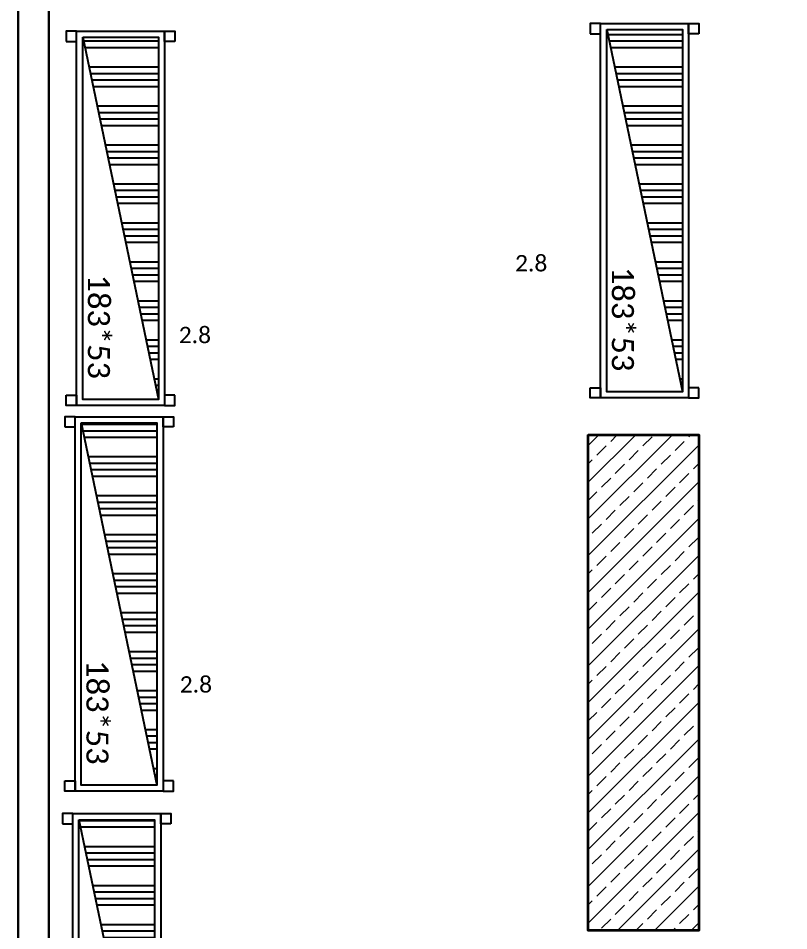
# Model space of a CAD drawing. Header units: millimetres. Extents: x -10496 to -5455, y -188 to 7293.
# Drawn here: x -8324.3 to -7948, y 5104.1 to 5550.1 of the extents above; entities that cross this region are included whole.
import ezdxf

# ---------------------------------------------------------------- set-up
doc = ezdxf.new("R2010")
doc.units = ezdxf.units.MM
for name, color, linetype, lineweight in [('00 KOLON TARARMA', 43, 'Continuous', 13), ('00 TEFRİŞ', 252, 'Continuous', 13), ('GJC_duvar', 10, 'Continuous', 30), ('GJC_kolon', 87, 'Continuous', 35), ('GJC_ölçüler', 253, 'Continuous', 5)]:
    doc.layers.add(name, color=color, linetype=linetype, lineweight=lineweight)
for name, color, linetype in [('GJC ALAN', 2, 'Continuous'), ('Kıtc-008 Rakam', 1, 'Continuous'), ('Kıtc-041 İstif Rafı', 7, 'Continuous')]:
    doc.layers.add(name, color=color, linetype=linetype)
doc.styles.get("Standard").update_dxf_attribs({"font": 'calibri.ttf', "height": 15})

# ---------------------------------------------------------------- blocks, each defined once
blk = doc.blocks.new('rölöveteyit')
at = {"layer": '00 KOLON TARARMA'}
h = blk.add_hatch(dxfattribs=at)
h.set_pattern_fill('ANSI33', color=256, scale=2, angle=360, style=0)
h.set_pattern_definition([(45, (1742.308, -41769.38), (-8.980256, 8.980256), []), (45, (1751.288, -41769.38), (-8.980256, 8.980256), [6.35, -3.175])])
h.paths.add_polyline_path([(31110.04, -26383.6), (31056.03, -26383.6), (31056.03, -26625.6), (31110.04, -26625.6)])
at = {"layer": 'GJC_kolon'}
blk.add_lwpolyline([(31110.04, -26383.53), (31110.04, -26625.68), (31056.03, -26625.75), (31056.03, -26383.6), (31086.03, -26383.53)], dxfattribs=at)
for points in [[(31056.03, -26383.53), (31110.04, -26383.53), (31110.04, -26625.6), (31056.03, -26625.75)], [(31056.03, -26383.53), (31110.04, -26383.53), (31110.04, -26625.68), (31056.03, -26625.68)]]:
    blk.add_lwpolyline(points, close=True, dxfattribs=at)
at = {"layer": 'GJC_ölçüler'}
blk.add_lwpolyline([(31056.03, -26383.6), (31110.04, -26383.6), (31110.04, -26625.6), (31056.03, -26625.6)], close=True, dxfattribs=at)
blk = doc.blocks.new('A$C2BEB2EE3')
at = {"layer": 'Kıtc-041 İstif Rafı'}
h = blk.add_hatch(dxfattribs=at)
h.set_pattern_fill('ANSI34', color=254, angle=45)
h.set_pattern_definition([(90, (8380.205, 6035.05), (-19.05, 4e-15), []), (90, (8383.38, 6038.225), (-19.05, 4e-15), []), (90, (8386.555, 6041.4), (-19.05, 4e-15), []), (90, (8389.73, 6044.575), (-19.05, 4e-15), [])])
h.paths.add_polyline_path([(3, 45), (3, 8), (180, 45)])
blk.add_line((3, 8), (180, 45), dxfattribs=at)
for points in [[(5, 53), (5, 48), (0, 48), (0, 53)], [(178, 53), (178, 48), (183, 48), (183, 53)], [(0, 5), (0, 48), (183, 48), (183, 5)], [(3, 8), (3, 45), (180, 45), (180, 8)], [(5, 0), (5, 5), (0, 5), (0, 0)], [(178, 0), (178, 5), (183, 5), (183, 0)]]:
    blk.add_lwpolyline(points, close=True, dxfattribs=at)
blk.add_text('183*53', height=10.8, dxfattribs=at).set_placement((118.98, 10.52))
blk = doc.blocks.new('new ytong')
at = {"layer": '00 TEFRİŞ', "color": 8}
blk.add_lwpolyline([(-19917.79, 5230.65), (-19917.79, 6660.27)], dxfattribs=at)
at = {"layer": 'GJC_duvar'}
blk.add_lwpolyline([(-19917.79, 6660.27), (-19917.79, 5230.65), (-19932.79, 5230.65), (-19932.79, 6664.68)], dxfattribs=at)

msp = doc.modelspace()

# ---------------------------------------------------------------- block references
at = {"layer": 'GJC_ölçüler'}
msp.add_blockref('rölöveteyit', (-39101.92, 31729.97), dxfattribs=at)

# ---------------------------------------------------------------- next in the draw order: block references
at = {"layer": 'Kıtc-041 İstif Rafı', "rotation": 270}
for p in [(-8300.87, 5543.79), (-8044.9, 5547.52), (-8301.58, 5355.32), (-8302.73, 5161.38)]:
    msp.add_blockref('A$C2BEB2EE3', p, dxfattribs=at)

# ---------------------------------------------------------------- next in the draw order: texts
at = {"layer": 'Kıtc-008 Rakam', "color": 1}
for p in [(-8081.68, 5426.36), (-8245.95, 5391.28), (-8245.46, 5220.48)]:
    msp.add_text('2.8', height=8, dxfattribs=at).set_placement(p)

# ---------------------------------------------------------------- next in the draw order: block references
at = {"layer": 'GJC_duvar', "color": 41, "true_color": 0xf4ee51}
msp.add_blockref('new ytong', (11608.46, -261.26), dxfattribs=at)

# ---------------------------------------------------------------- next in the draw order: linework, layer by layer
at = {"layer": 'GJC ALAN', "color": 40, "lineweight": 30, "true_color": 0xf8d731}
msp.add_lwpolyline([(-7769.74, 4969.39), (-8309.34, 4969.39), (-8309.34, 6399.01), (-8054.81, 6324.21), (-8061.21, 6302.44), (-7950.87, 6270.02), (-7944.48, 6291.78), (-7769.74, 6240.43)], close=True, dxfattribs=at)

doc.saveas('drawing.dxf')
